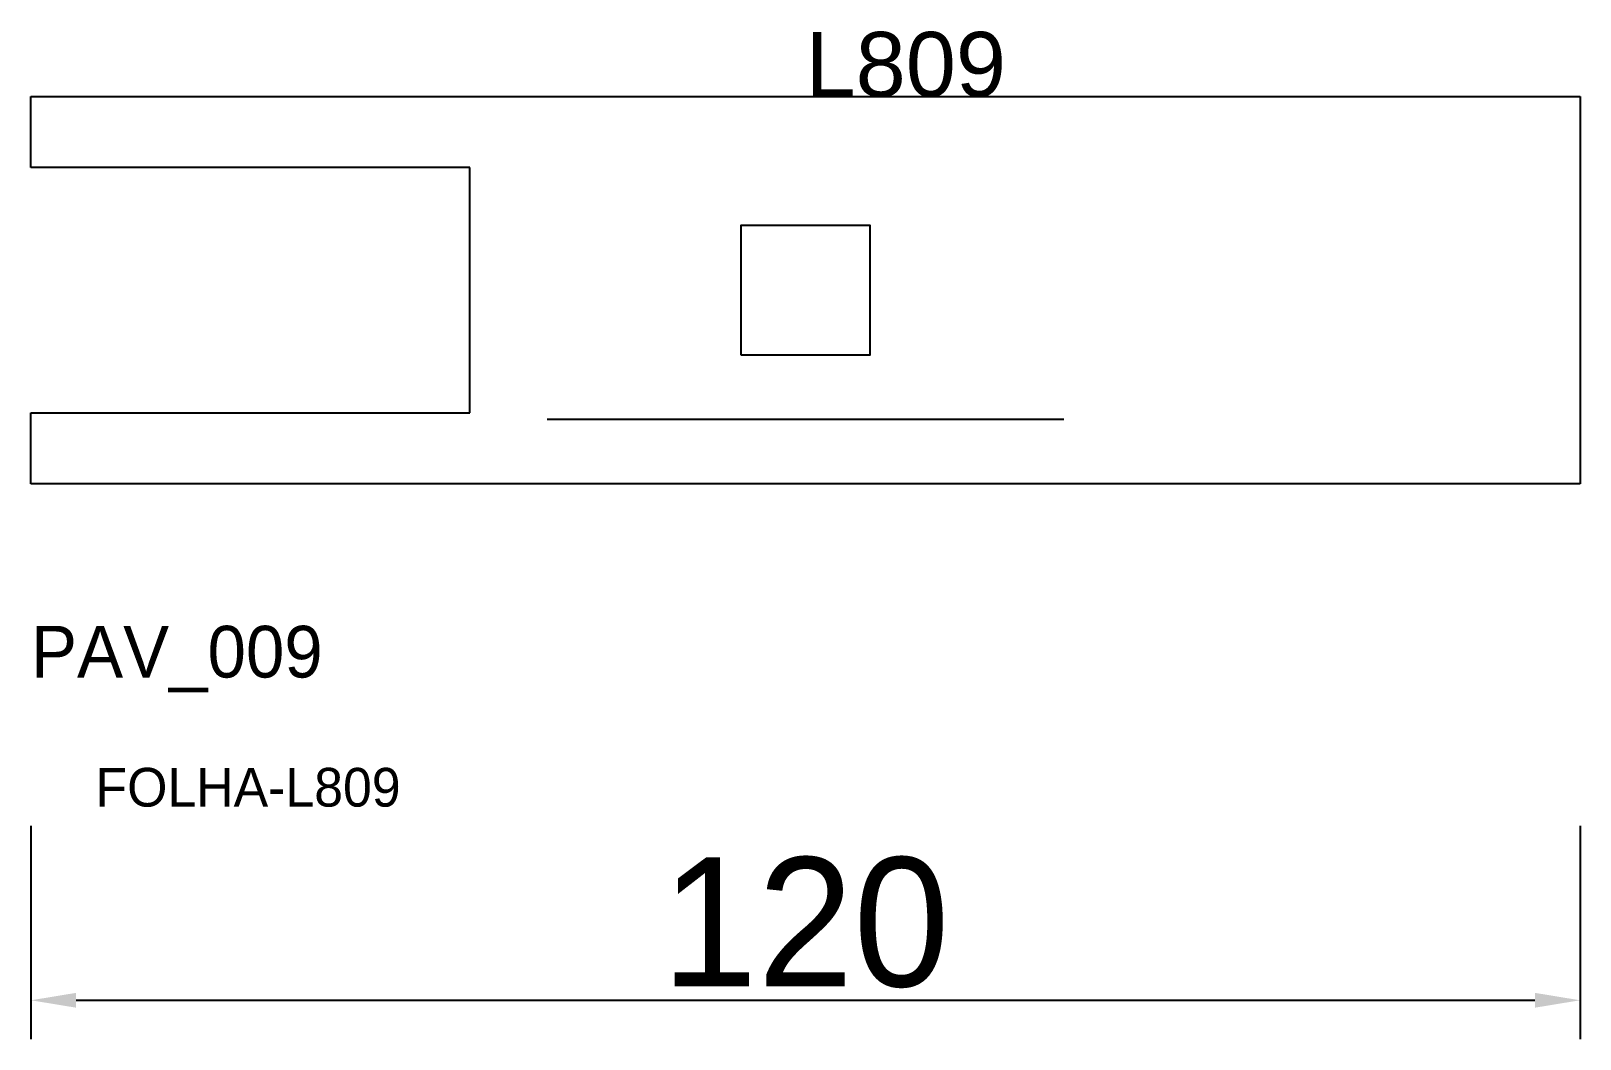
# Model space of a CAD drawing. Header units: metres. Extents: x 222 to 342, y 128 to 207.
import ezdxf

# ---------------------------------------------------------------- set-up
doc = ezdxf.new("R2010")
doc.units = ezdxf.units.M
for name, color, linetype in [('COTA', 241, 'CONTINUOUS'), ('FOLHA', 255, 'CONTINUOUS'), ('Hachura', 251, 'CONTINUOUS'), ('NOMENCLATURA', 7, 'CONTINUOUS'), ('Nível', 160, 'CONTINUOUS'), ('Painéis', 200, 'CONTINUOUS'), ('Pilares', 5, 'CONTINUOUS'), ('SARR_2.2x7', 40, 'CONTINUOUS')]:
    doc.layers.add(name, color=color, linetype=linetype)
doc.styles.add('ARIAL', font='Arial.ttf')
doc.dimstyles.new('EZ DXF', dxfattribs={"dimtxt": 10, "dimasz": 3.5, "dimexe": 3, "dimexo": 1.5, "dimgap": 1, "dimtad": 1, "dimdec": 1, "dimdsep": 46, "dimcen": 2.5, "dimazin": 3, "dimtfac": 1, "dimtmove": 0, "dimatfit": 3})

msp = doc.modelspace()

# ---------------------------------------------------------------- hatches: boundary and pattern name
at = {"layer": 'Hachura'}
h = msp.add_hatch(dxfattribs=at)
h.set_pattern_fill('ANSI31', scale=50)
h.paths.add_polyline_path([(222.2, 171.5), (222.2, 177), (256.2, 177), (256.2, 196), (222.2, 196), (222.2, 201.5), (342.2, 201.5), (342.2, 171.5)])
h = msp.add_hatch(dxfattribs=at)
h.set_pattern_fill('ANSI31', scale=50)
h.paths.add_polyline_path([(222.2, 171.5), (222.2, 177), (256.2, 177), (256.2, 196), (222.2, 196), (222.2, 201.5), (342.2, 201.5), (342.2, 171.5)])

# ---------------------------------------------------------------- linework, layer by layer
at = {"layer": 'Painéis', "color": 200}
for p, q in [((222.2, 196), (222.2, 201.5)), ((222.2, 201.5), (342.2, 201.5)), ((222.2, 196), (222.2, 201.5)), ((222.2, 201.5), (342.2, 201.5)), ((342.2, 201.5), (342.2, 171.5)), ((342.2, 201.5), (342.2, 171.5)), ((256.2, 196), (222.2, 196)), ((256.2, 196), (222.2, 196)), ((256.2, 177), (256.2, 196)), ((256.2, 177), (256.2, 196)), ((222.2, 171.5), (222.2, 177)), ((222.2, 177), (256.2, 177)), ((222.2, 171.5), (222.2, 177)), ((222.2, 177), (256.2, 177)), ((342.2, 171.5), (222.2, 171.5)), ((342.2, 171.5), (222.2, 171.5))]:
    msp.add_line(p, q, dxfattribs=at)
at = {"layer": 'Pilares'}
msp.add_lwpolyline([(277.2, 181.5), (287.2, 181.5), (287.2, 191.5), (277.2, 191.5)], close=True, dxfattribs=at)
msp.add_lwpolyline([(277.2, 181.5), (287.2, 181.5), (287.2, 191.5), (277.2, 191.5)], close=True, dxfattribs=at)
at = {"layer": 'SARR_2.2x7'}
msp.add_line((262.2, 176.5), (302.2, 176.5), dxfattribs=at)
msp.add_line((262.2, 176.5), (302.2, 176.5), dxfattribs=at)

# ---------------------------------------------------------------- texts
at = {"layer": 'FOLHA'}
msp.add_text('FOLHA-L809', height=3, dxfattribs=at).set_placement((227.2, 146.5))
msp.add_text('FOLHA-L809', height=3, dxfattribs=at).set_placement((227.2, 146.5))
at = {"layer": 'NOMENCLATURA', "insert": (282.2, 206.5), "char_height": 5, "attachment_point": 1, "style": 'ARIAL'}
msp.add_mtext('L809', dxfattribs=at)
msp.add_mtext('L809', dxfattribs=at)
at = {"layer": 'Nível'}
msp.add_text('PAV_009', height=4, dxfattribs=at).set_placement((222.2, 156.5))
msp.add_text('PAV_009', height=4, dxfattribs=at).set_placement((222.2, 156.5))

# ---------------------------------------------------------------- dimensions: what is measured, and where the dimension line sits
at = {"layer": 'COTA'}
msp.add_linear_dim(base=(222.2, 131.5), p1=(222.2, 146.5), p2=(342.2, 146.5), dimstyle='EZ DXF', dxfattribs=at).render()
msp.add_linear_dim(base=(222.2, 131.5), p1=(222.2, 146.5), p2=(342.2, 146.5), dimstyle='EZ DXF', dxfattribs=at).render()

doc.saveas('drawing.dxf')
